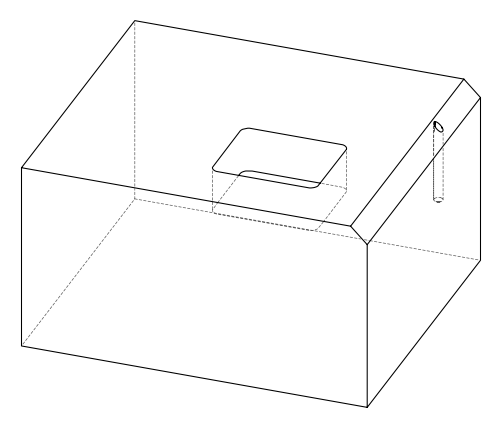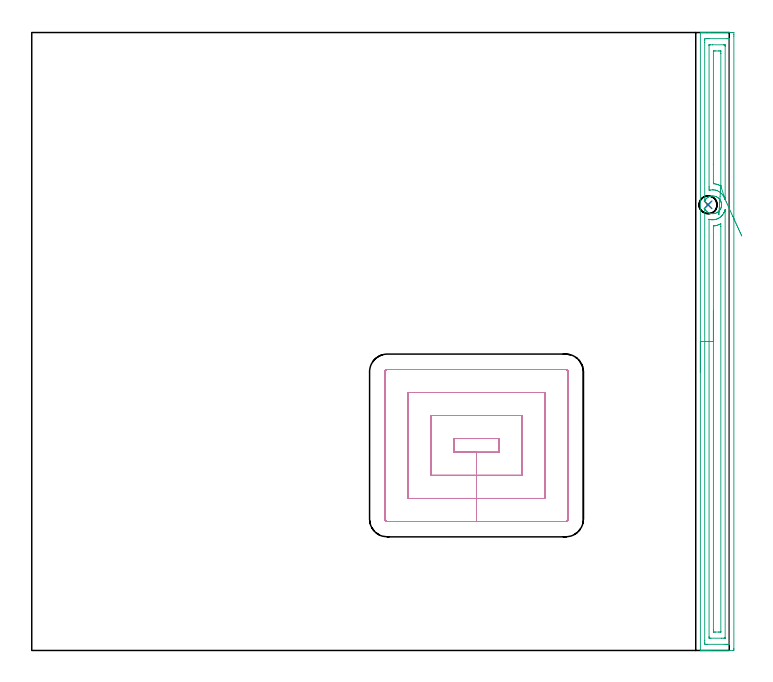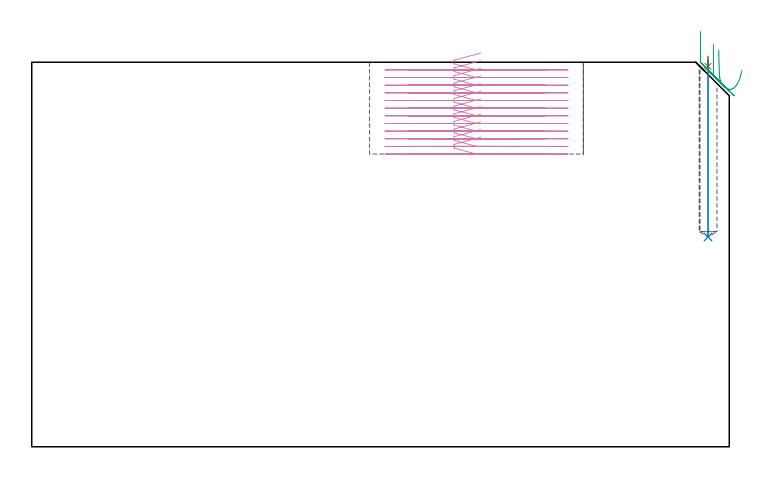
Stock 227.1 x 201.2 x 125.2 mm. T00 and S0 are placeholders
(PLAN: 4 operations, 3 tool changes, 21 min)
(1 SPOT_DRILL | STEP1POCKET | NXT0321_9005460120000 | 0.03 min | 22 mm3)
(2 DRILL_BLIND_HOLE_INTO_CENTER | STEP1POCKET | UGT0301_453 | 0.23 min | 1448 mm3)
(3 AREA_MILL | FG_CHAMFER_SURFACE | UGT0205_001 | 6.85 min | 11843 mm3)
(4 MILL_RECTANGULAR_POCKET | POCKET_RECTANGULAR_STRAIGHT | NXT0201_013 | Follow Part, ap 2.5, ae 75% | 13.89 min | 122980 mm3)
(TOOL NXT0321_9005460120000 | NC Spot Drill, 142deg, 12mm, Carbide, Uncoated | D12 PA142 FL30 Z2)
(TOOL UGT0301_453 | Carbide Drill 5.8 mm | D5.8 PA118 FL57 Z2)
(TOOL UGT0205_001 | Chamfer Mill 20 x 3 x 45 deg. | D20 FL50 Z2)
(TOOL NXT0201_013 | ENDMILL 10mm | D10 FL30 Z4)
(OP 1 SPOT_DRILL)
G17 G21 G94 G90
T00 M6
G54
G17 G0 G90 X220.2 Y145.1 S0 M3
G43 Z135.2 H0
G94 G81 G98 Z123.85 F250. R127.1
G80
M5
M2
(OP 2 DRILL_BLIND_HOLE_INTO_CENTER)
G17 G21 G94 G90
T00 M6
G54
G17 G0 G90 X220.2 Y145.1 S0 M3
G43 Z135.2 H0
G94 G81 G98 Z68.3 F250. R126.1
G80
M5
M2
(OP 3 AREA_MILL)
G17 G21 G94 G90
T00 M6
G54
G17 G0 G90 X217.7 Y90.6 S1061 M3
G43 Z135.2 H0
G94 G1 Y90.638 Z134.328 F250.
Y90.752 Z133.463
Y90.941 Z132.612
Y91.203 Z131.78
Y91.537 Z130.974
Y91.94 Z130.2
Y92.409 Z129.464
Y92.94 Z128.772
Y93.529 Z128.129
Y94.172 Z127.539
Y94.864 Z127.008
Y95.6 Z126.54
Y96.374 Z126.137
Y97.18 Z125.803
Y98.012 Z125.541
Y98.864 Z125.352
Y99.729 Z125.238
Y100.6 Z125.2
Y201.037
X217.703 Y201.19 Z125.188
X217.74 Y201.193 Z125.151
X218.11 Y201.2 Z124.789
X218.497 Z124.402
X219.149 Z123.746
X220.364 Z122.533
X220.927 Z121.967
X227.433 Z115.464
X228.04 Y201.196 Z114.857
X228.592 Y201.192 Z114.306
X228.594 Y201.146 Z114.304
X228.599 Y200.59 Z114.301
X228.6 Y200.028 Z114.3
Y0.61
X228.596 Y0.275 Z114.302
X228.592 Y0.01 Z114.306
X228.322 Y0. Z114.575
X220.927 Z121.967
X220.364 Z122.533
X220.038 Z122.858
X219.474 Z123.422
X219.149 Z123.746
X218.498 Z124.402
X218.11 Z124.79
X217.742 Z125.149
X217.703 Y0.009 Z125.188
X217.7 Y0.164 Z125.2
Y100.6
X219.114 Z123.786
X219.115 Y143.698 Z123.785
X219.121 Y143.777 Z123.779
X219.149 Y143.736 Z123.751
X219.211 Y143.626 Z123.689
X219.345 Y143.415 Z123.555
X219.44 Y143.289 Z123.46
X219.638 Y143.074 Z123.262
X219.85 Y142.878 Z123.05
X220.08 Y142.704 Z122.82
X220.324 Y142.55 Z122.576
X220.375 Y142.523 Z122.525
X220.784 Y142.36 Z122.116
X221.208 Y142.243 Z121.692
X221.65 Y142.212 Z121.25
X222.092 Y142.239 Z120.808
X222.542 Y142.338 Z120.358
X222.976 Y142.5 Z119.924
X223.025 Y142.523 Z119.875
X223.254 Y142.659 Z119.646
X223.47 Y142.81 Z119.43
X223.671 Y142.981 Z119.229
X223.86 Y143.174 Z119.04
X224.053 Y143.415 Z118.847
X224.189 Y143.626 Z118.711
X224.306 Y143.844 Z118.594
X224.404 Y144.072 Z118.496
X224.483 Y144.307 Z118.417
X224.535 Y144.527 Z118.365
X224.601 Y144.972 Z118.299
X224.595 Y145.199 Z118.305
X224.537 Y145.65 Z118.363
X224.489 Y145.872 Z118.411
X224.419 Y146.091 Z118.481
X224.319 Y146.328 Z118.581
X224.198 Y146.557 Z118.702
X224.059 Y146.775 Z118.841
X223.902 Y146.983 Z118.998
X223.86 Y147.032 Z119.04
X223.668 Y147.238 Z119.232
X223.449 Y147.408 Z119.451
X223.218 Y147.562 Z119.682
X222.976 Y147.696 Z119.924
X222.757 Y147.793 Z120.143
X222.534 Y147.875 Z120.366
X222.092 Y147.961 Z120.808
X221.65 Y147.988 Z121.25
X221.208 Y147.947 Z121.692
X220.866 Y147.875 Z122.034
X220.592 Y147.771 Z122.308
X220.324 Y147.645 Z122.576
X220.097 Y147.51 Z122.803
X219.883 Y147.351 Z123.017
X219.685 Y147.174 Z123.215
X219.498 Y146.983 Z123.402
X219.44 Y146.913 Z123.46
X219.302 Y146.721 Z123.598
X219.178 Y146.52 Z123.722
X219.149 Y146.465 Z123.751
X219.121 Y146.421 Z123.779
X219.114 Y146.708 Z123.786
Y197.912
X219.116 Y198.805 Z123.784
X219.117 Y198.836 Z123.783
X219.149 Y199.19 Z123.751
X219.646 Y199.198 Z123.254
X220.038 Y199.199 Z122.862
X220.533 Y199.2 Z122.367
X226.262 Y199.199 Z116.638
X226.76 Y199.198 Z116.14
X227.151 Y199.19 Z115.749
X227.179 Y198.805 Z115.721
X227.186 Y197.946 Z115.714
Y197.912
Y3.288
X227.184 Y2.395 Z115.716
X227.183 Y2.364 Z115.717
X227.151 Y2.01 Z115.749
X226.654 Y2.002 Z116.246
X226.262 Y2.001 Z116.638
X225.767 Y2. Z117.133
X220.038 Y2.001 Z122.862
X219.54 Y2.003 Z123.36
X219.149 Y2.01 Z123.751
X219.117 Y2.395 Z123.783
X219.116 Y2.429 Z123.784
X219.114 Y3.288 Z123.786
Y100.6
X220.528 Z122.372
X220.529 Y140.282 Z122.371
X220.53 Y140.339 Z122.37
X220.533 Y140.372 Z122.367
X220.535 Y140.381 Z122.365
X220.549 Y140.379 Z122.351
X220.696 Y140.347 Z122.204
X220.927 Y140.293 Z121.973
X221.193 Y140.251 Z121.707
X221.468 Y140.232 Z121.432
X221.816 Y140.23 Z121.084
X222.315 Y140.274 Z120.585
X222.705 Y140.36 Z120.195
X223.02 Y140.458 Z119.88
X223.265 Y140.55 Z119.635
X223.595 Y140.7 Z119.305
X223.644 Y140.725 Z119.256
X223.729 Y140.775 Z119.171
X224.173 Y141.087 Z118.727
X224.484 Y141.357 Z118.416
X224.637 Y141.513 Z118.263
X224.78 Y141.667 Z118.12
X225.042 Y141.999 Z117.858
X225.373 Y142.527 Z117.527
X225.385 Y142.548 Z117.515
X225.391 Y142.56 Z117.509
X225.515 Y142.826 Z117.385
X225.657 Y143.168 Z117.243
X225.762 Y143.453 Z117.138
X225.765 Y143.458 Z117.135
X225.766 Z117.134
X225.767 Y143.453 Z117.133
X225.771 Y143.142 Z117.129
Y143.053
Y4.181
X225.77 Y4.081 Z117.13
X225.767 Y4.032 Z117.133
X225.766 Y4.015 Z117.134
X225.733 Y4.01 Z117.167
X225.551 Y4.002 Z117.349
X225.373 Y4.001 Z117.527
X224.664 Y4. Z118.236
X221.107 Z121.793
X220.927 Y4.001 Z121.973
X220.747 Y4.003 Z122.153
X220.627 Y4.006 Z122.273
X220.537 Y4.01 Z122.363
X220.535 Y4.049 Z122.365
X220.532 Y4.181 Z122.368
X220.529 Y4.58 Z122.371
X220.528 Y100.6 Z122.372
X221.943 Z120.957
Y138.096
X221.945 Y138.192 Z120.955
X221.947 Y138.214 Z120.953
X221.948 Y138.218 Z120.952
X221.987 Y138.225 Z120.913
X222.119 Y138.243 Z120.781
X222.368 Y138.272 Z120.532
X222.511 Y138.291 Z120.389
X222.705 Y138.333 Z120.195
X223. Y138.404 Z119.9
X223.22 Y138.473 Z119.68
X223.595 Y138.605 Z119.305
X223.863 Y138.72 Z119.037
X224.351 Y138.945 Z118.549
X224.357 Y138.096 Z118.543
Y6.094
X224.356 Y6.043 Z118.544
X224.353 Y6.016 Z118.547
X224.351 Y6.01 Z118.549
X224.343 Y6.007 Z118.557
X224.236 Y6.003 Z118.664
X224.022 Y6.001 Z118.878
X223.595 Y6. Z119.305
X222.672 Z120.228
X222.265 Y6.002 Z120.635
X222.061 Y6.006 Z120.839
X221.961 Y6.01 Z120.939
X221.949 Y6.016 Z120.951
X221.947 Y6.033 Z120.953
X221.945 Y6.07 Z120.955
X221.943 Y6.732 Z120.957
Y6.859
Y100.6
Y101.472 Z120.995
Y102.337 Z121.109
Y103.188 Z121.298
Y104.02 Z121.56
Y104.826 Z121.894
Y105.6 Z122.297
Y106.336 Z122.766
Y107.028 Z123.297
Y107.671 Z123.886
Y108.261 Z124.529
Y108.792 Z125.222
Y109.26 Z125.957
Y109.663 Z126.731
Y109.997 Z127.537
Y110.259 Z128.369
Y110.448 Z129.221
Y110.562 Z130.086
Y110.6 Z130.957
G0 X231.188 Y134.933 Z122.539
G1 X231.035 Y135.269 Z121.748
X230.853 Y135.666 Z120.993
X230.646 Y136.122 Z120.279
X230.413 Y136.633 Z119.611
X230.157 Y137.194 Z118.994
X229.879 Y137.802 Z118.434
X229.583 Y138.453 Z117.934
X229.269 Y139.141 Z117.498
X228.941 Y139.86 Z117.13
X228.601 Y140.606 Z116.832
X228.251 Y141.373 Z116.607
X227.894 Y142.155 Z116.456
X227.534 Y142.946 Z116.381
X227.172 Y143.739
X226.811 Y144.53 Z116.458
X226.455 Y145.312 Z116.61
X226.105 Y146.078 Z116.836
X225.765 Y146.824 Z117.135
X225.674 Y147.024 Z117.226
X225.51 Y147.386 Z117.39
X225.373 Y147.659 Z117.527
X225.227 Y147.917 Z117.673
X224.921 Y148.371 Z117.979
X224.536 Y148.81 Z118.364
X224.484 Y148.86 Z118.416
X224.15 Y149.144 Z118.75
X223.73 Y149.416 Z119.17
X223.595 Y149.491 Z119.305
X223.166 Y149.702 Z119.734
X222.831 Y149.82 Z120.069
X222.705 Y149.851 Z120.195
X222.515 Y149.893 Z120.385
X222.132 Y149.95 Z120.768
X221.816 Y149.97 Z121.084
X221.547 Y149.973 Z121.353
X220.927 Y149.9 Z121.973
X220.548 Y149.833 Z122.352
X220.535 Y150.202 Z122.365
X220.531 Y150.595 Z122.369
X220.529 Y150.995 Z122.371
Y197.019
X220.53 Y197.119 Z122.37
X220.533 Y197.168 Z122.367
X220.534 Y197.185 Z122.366
X220.567 Y197.19 Z122.333
X220.749 Y197.198 Z122.151
X220.927 Y197.199 Z121.973
X221.636 Y197.2 Z121.264
X225.193 Z117.707
X225.373 Y197.199 Z117.527
X225.553 Y197.198 Z117.347
X225.673 Y197.194 Z117.227
X225.763 Y197.19 Z117.137
X225.765 Y197.151 Z117.135
X225.768 Y197.019 Z117.132
X225.771 Y196.62 Z117.129
Y147.517
X225.77 Y147.024 Z117.13
X225.769 Y146.94 Z117.131
X225.765 Y146.824 Z117.135
X224.351 Y151.242 Z118.549
X224.306 Y151.263 Z118.594
X224.174 Y151.327 Z118.726
X223.853 Y151.488 Z119.047
X223.595 Y151.603 Z119.305
X223.4 Y151.683 Z119.5
X222.982 Y151.812 Z119.918
X222.705 Y151.869 Z120.195
X222.249 Y151.946 Z120.651
X222.031 Y151.969 Z120.869
X221.998 Y151.974 Z120.902
X221.965 Y151.982 Z120.935
X221.949 Y151.989 Z120.951
X221.948 Y152.013 Z120.952
X221.944 Y152.253 Z120.956
X221.943 Y158.28 Z120.957
Y195.106
X221.944 Y195.158 Z120.956
X221.947 Y195.184 Z120.953
X221.949 Y195.19 Z120.951
X221.957 Y195.193 Z120.943
X222.064 Y195.198 Z120.836
X222.278 Y195.199 Z120.622
X222.705 Y195.2 Z120.195
X223.628 Z119.272
X224.035 Y195.198 Z118.865
X224.239 Y195.194 Z118.661
X224.339 Y195.19 Z118.561
X224.351 Y195.184 Z118.549
X224.353 Y195.168 Z118.547
X224.355 Y195.131 Z118.545
X224.357 Y194.468 Z118.543
Y194.341
Y151.488
X224.355 Y151.34 Z118.545
X224.353 Y151.266 Z118.547
X224.351 Y151.242 Z118.549
X224.291 Y150.377 Z118.647
X224.232 Y149.524 Z118.82
X224.175 Y148.689 Z119.067
X224.119 Y147.879 Z119.386
X224.065 Y147.1 Z119.775
X224.013 Y146.358 Z120.23
X223.965 Y145.658 Z120.748
X223.92 Y145.005 Z121.325
X223.878 Y144.406 Z121.958
X223.841 Y143.863 Z122.64
X223.807 Y143.382 Z123.367
X223.779 Y142.966 Z124.133
X223.755 Y142.619 Z124.933
X223.735 Y142.342 Z125.76
X223.721 Y142.138 Z126.608
X223.712 Y142.008 Z127.471
X223.709 Y141.954 Z128.342
X223.71 Y141.977 Z129.214
G0 Z135.2
M5
M2
(OP 4 MILL_RECTANGULAR_POCKET)
G17 G21 G94 G90
T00 M6
G54
G17 G0 G90 X146.195 Y69. S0 M3
G43 Z135.2 H0
Z128.2
G94 G1 X137.5 Z125.87 F250.
Y64.5 Z124.664
X144.8 Z122.708
X152.1 F500.
Y69.
X137.5
Y64.5
X144.8
Y57.
X159.6
Y76.5
X130.
Y57.
X144.8
Y49.5
X167.1
Y84.
X122.5
Y49.5
X144.8
Y42.
X173.8
G3 X174.6 Y42.8 R0.8
G1 Y90.7
G3 X173.8 Y91.5 R0.8
G1 X115.8
G3 X115. Y90.7 R0.8
G1 Y42.8
G3 X115.8 Y42. R0.8
G1 X144.8
X145.8
G0 X146.195 Y69. Z125.708
G1 X137.5 Z123.378 F250.
Y64.5 Z122.173
X144.8 Z120.217
X152.1 F500.
Y69.
X137.5
Y64.5
X144.8
Y57.
X159.6
Y76.5
X130.
Y57.
X144.8
Y49.5
X167.1
Y84.
X122.5
Y49.5
X144.8
Y42.
X173.8
G3 X174.6 Y42.8 R0.8
G1 Y90.7
G3 X173.8 Y91.5 R0.8
G1 X115.8
G3 X115. Y90.7 R0.8
G1 Y42.8
G3 X115.8 Y42. R0.8
G1 X144.8
X145.8
G0 X146.195 Y69. Z123.217
G1 X137.5 Z120.887 F250.
Y64.5 Z119.681
X144.8 Z117.725
X152.1 F500.
Y69.
X137.5
Y64.5
X144.8
Y57.
X159.6
Y76.5
X130.
Y57.
X144.8
Y49.5
X167.1
Y84.
X122.5
Y49.5
X144.8
Y42.
X173.8
G3 X174.6 Y42.8 R0.8
G1 Y90.7
G3 X173.8 Y91.5 R0.8
G1 X115.8
G3 X115. Y90.7 R0.8
G1 Y42.8
G3 X115.8 Y42. R0.8
G1 X144.8
X145.8
G0 X146.195 Y69. Z120.725
G1 X137.5 Z118.395 F250.
Y64.5 Z117.189
X144.8 Z115.233
X152.1 F500.
Y69.
X137.5
Y64.5
X144.8
Y57.
X159.6
Y76.5
X130.
Y57.
X144.8
Y49.5
X167.1
Y84.
X122.5
Y49.5
X144.8
Y42.
X173.8
G3 X174.6 Y42.8 R0.8
G1 Y90.7
G3 X173.8 Y91.5 R0.8
G1 X115.8
G3 X115. Y90.7 R0.8
G1 Y42.8
G3 X115.8 Y42. R0.8
G1 X144.8
X145.8
G0 X146.195 Y69. Z118.233
G1 X137.5 Z115.903 F250.
Y64.5 Z114.698
X144.8 Z112.742
X152.1 F500.
Y69.
X137.5
Y64.5
X144.8
Y57.
X159.6
Y76.5
X130.
Y57.
X144.8
Y49.5
X167.1
Y84.
X122.5
Y49.5
X144.8
Y42.
X173.8
G3 X174.6 Y42.8 R0.8
G1 Y90.7
G3 X173.8 Y91.5 R0.8
G1 X115.8
G3 X115. Y90.7 R0.8
G1 Y42.8
G3 X115.8 Y42. R0.8
G1 X144.8
X145.8
G0 X146.195 Y69. Z115.742
G1 X137.5 Z113.412 F250.
Y64.5 Z112.206
X144.8 Z110.25
X152.1 F500.
Y69.
X137.5
Y64.5
X144.8
Y57.
X159.6
Y76.5
X130.
Y57.
X144.8
Y49.5
X167.1
Y84.
X122.5
Y49.5
X144.8
Y42.
X173.8
G3 X174.6 Y42.8 R0.8
G1 Y90.7
G3 X173.8 Y91.5 R0.8
G1 X115.8
G3 X115. Y90.7 R0.8
G1 Y42.8
G3 X115.8 Y42. R0.8
G1 X144.8
X145.8
G0 X146.195 Y69. Z113.25
G1 X137.5 Z110.92 F250.
Y64.5 Z109.714
X144.8 Z107.758
X152.1 F500.
Y69.
X137.5
Y64.5
X144.8
Y57.
X159.6
Y76.5
X130.
Y57.
X144.8
Y49.5
X167.1
Y84.
X122.5
Y49.5
X144.8
Y42.
X173.8
G3 X174.6 Y42.8 R0.8
G1 Y90.7
G3 X173.8 Y91.5 R0.8
G1 X115.8
G3 X115. Y90.7 R0.8
G1 Y42.8
G3 X115.8 Y42. R0.8
G1 X144.8
X145.8
G0 X146.195 Y69. Z110.758
G1 X137.5 Z108.428 F250.
Y64.5 Z107.223
X144.8 Z105.267
X152.1 F500.
Y69.
X137.5
Y64.5
X144.8
Y57.
X159.6
Y76.5
X130.
Y57.
X144.8
Y49.5
X167.1
Y84.
X122.5
Y49.5
X144.8
Y42.
X173.8
G3 X174.6 Y42.8 R0.8
G1 Y90.7
G3 X173.8 Y91.5 R0.8
G1 X115.8
G3 X115. Y90.7 R0.8
G1 Y42.8
G3 X115.8 Y42. R0.8
G1 X144.8
X145.8
G0 X146.195 Y69. Z108.267
G1 X137.5 Z105.937 F250.
Y64.5 Z104.731
X144.8 Z102.775
X152.1 F500.
Y69.
X137.5
Y64.5
X144.8
Y57.
X159.6
Y76.5
X130.
Y57.
X144.8
Y49.5
X167.1
Y84.
X122.5
Y49.5
X144.8
Y42.
X173.8
G3 X174.6 Y42.8 R0.8
G1 Y90.7
G3 X173.8 Y91.5 R0.8
G1 X115.8
G3 X115. Y90.7 R0.8
G1 Y42.8
G3 X115.8 Y42. R0.8
G1 X144.8
X145.8
G0 X146.195 Y69. Z105.775
G1 X137.5 Z103.445 F250.
Y64.5 Z102.239
X144.8 Z100.283
X152.1 F500.
Y69.
X137.5
Y64.5
X144.8
Y57.
X159.6
Y76.5
X130.
Y57.
X144.8
Y49.5
X167.1
Y84.
X122.5
Y49.5
X144.8
Y42.
X173.8
G3 X174.6 Y42.8 R0.8
G1 Y90.7
G3 X173.8 Y91.5 R0.8
G1 X115.8
G3 X115. Y90.7 R0.8
G1 Y42.8
G3 X115.8 Y42. R0.8
G1 X144.8
X145.8
G0 X146.195 Y69. Z103.283
G1 X137.5 Z100.953 F250.
Y64.5 Z99.748
X144.8 Z97.792
X152.1 F500.
Y69.
X137.5
Y64.5
X144.8
Y57.
X159.6
Y76.5
X130.
Y57.
X144.8
Y49.5
X167.1
Y84.
X122.5
Y49.5
X144.8
Y42.
X173.8
G3 X174.6 Y42.8 R0.8
G1 Y90.7
G3 X173.8 Y91.5 R0.8
G1 X115.8
G3 X115. Y90.7 R0.8
G1 Y42.8
G3 X115.8 Y42. R0.8
G1 X144.8
X145.8
G0 X146.195 Y69. Z100.792
G1 X137.5 Z98.462 F250.
Y64.5 Z97.256
X144.8 Z95.3
X152.1 F500.
Y69.
X137.5
Y64.5
X144.8
Y57.
X159.6
Y76.5
X130.
Y57.
X144.8
Y49.5
X167.1
Y84.
X122.5
Y49.5
X144.8
Y42.
X173.8
G3 X174.6 Y42.8 R0.8
G1 Y90.7
G3 X173.8 Y91.5 R0.8
G1 X115.8
G3 X115. Y90.7 R0.8
G1 Y42.8
G3 X115.8 Y42. R0.8
G1 X144.8
X145.8
G0 Z135.2
M5
M2
